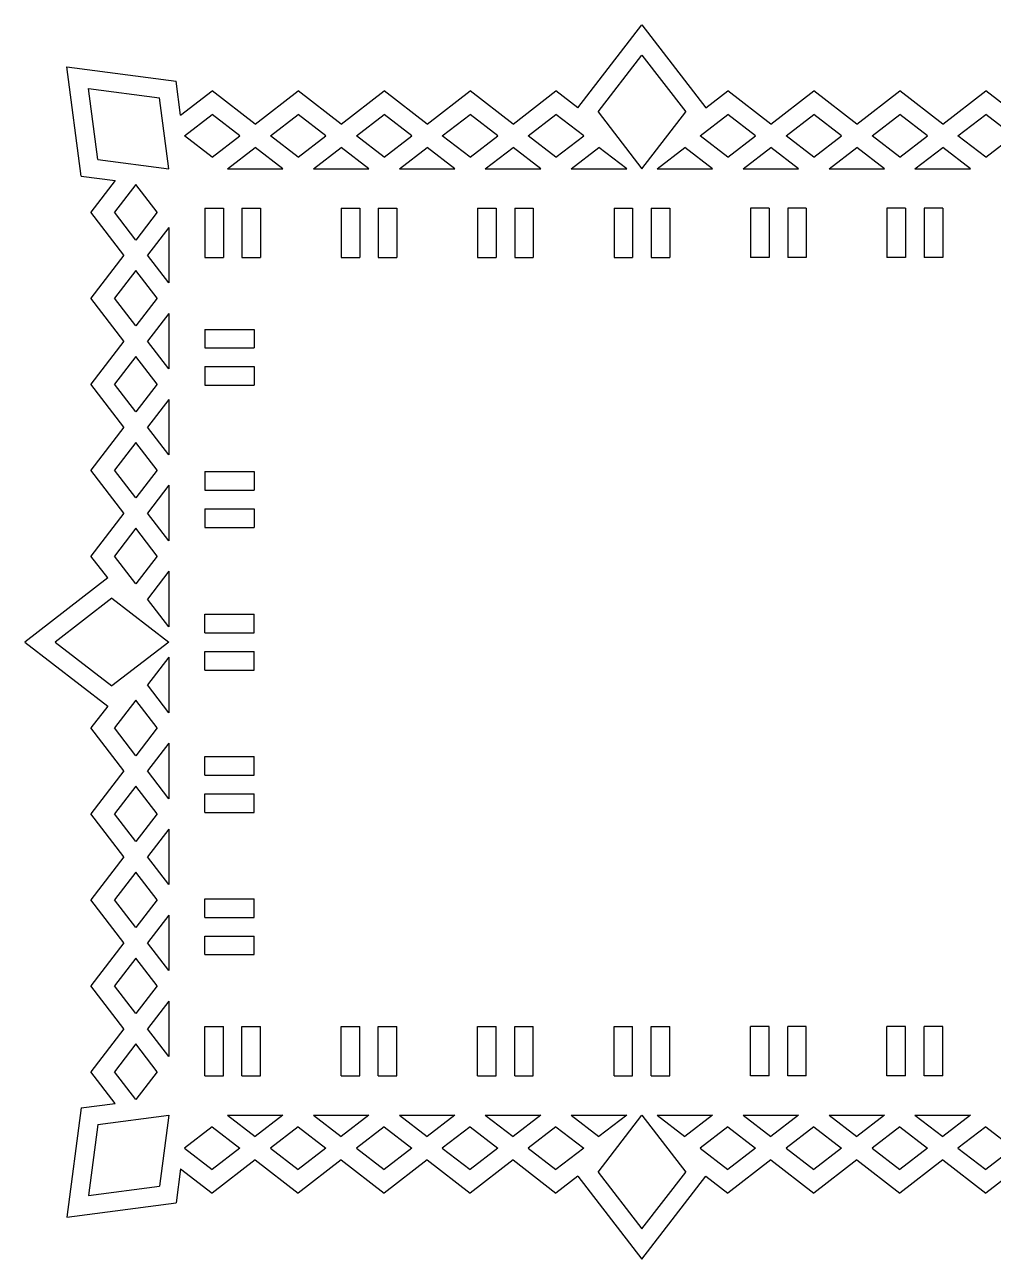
# Model space of a CAD drawing. Extents: x -361 to 216, y -54 to 223.
# Drawn here: x -361.3 to -257.1, y 86.3 to 219.1 of the extents above; entities that cross this region are included whole.
import ezdxf

# ---------------------------------------------------------------- set-up
doc = ezdxf.new("R2010")
doc.units = 0
doc.layers.get('0').update_dxf_attribs({"linetype": 'CONTINUOUS'})

msp = doc.modelspace()

# ---------------------------------------------------------------- linework, layer by layer
for p, q in [((-301.798621, 210.182904), (-294.909209, 219.126736)), ((-294.909209, 219.126736), (-288.019798, 210.182904)), ((-299.621743, 209.731535), (-294.909209, 215.849345)), ((-294.909209, 215.849345), (-290.196676, 209.731535)), ((-355.27237, 202.822268), (-356.798378, 214.583081)), ((-356.798378, 214.583081), (-345.037565, 213.057073)), ((-344.560355, 209.379257), (-345.037565, 213.057073)), ((-353.487232, 204.607406), (-354.480912, 212.265615)), ((-354.480912, 212.265615), (-346.822703, 211.271935)), ((-345.829023, 203.613725), (-346.822703, 211.271935)), ((-344.560355, 209.379257), (-341.156927, 212.000908)), ((-336.532156, 208.438458), (-341.156927, 212.000908)), ((-336.532156, 208.438458), (-331.907384, 212.000908)), ((-327.282612, 208.438458), (-331.907384, 212.000908)), ((-327.282612, 208.438458), (-322.65784, 212.000908)), ((-318.033068, 208.438458), (-322.65784, 212.000908)), ((-318.033068, 208.438458), (-313.408297, 212.000908)), ((-308.783525, 208.438458), (-313.408297, 212.000908)), ((-308.783525, 208.438458), (-304.158753, 212.000908)), ((-301.798621, 210.182904), (-304.158753, 212.000908)), ((-288.019798, 210.182904), (-285.659666, 212.000908)), ((-281.034894, 208.438458), (-285.659666, 212.000908)), ((-281.034894, 208.438458), (-276.410122, 212.000908)), ((-271.785351, 208.438458), (-276.410122, 212.000908)), ((-271.785351, 208.438458), (-267.160579, 212.000908)), ((-262.535807, 208.438458), (-267.160579, 212.000908)), ((-262.535807, 208.438458), (-257.911035, 212.000908)), ((-253.286263, 208.438458), (-257.911035, 212.000908)), ((-344.143004, 207.176176), (-341.156927, 209.476343)), ((-338.170851, 207.176176), (-341.156927, 209.476343)), ((-334.89346, 207.176176), (-331.907384, 209.476343)), ((-328.921307, 207.176176), (-331.907384, 209.476343)), ((-325.643917, 207.176176), (-322.65784, 209.476343)), ((-319.671764, 207.176176), (-322.65784, 209.476343)), ((-316.394373, 207.176176), (-313.408297, 209.476343)), ((-310.42222, 207.176176), (-313.408297, 209.476343)), ((-307.144829, 207.176176), (-304.158753, 209.476343)), ((-301.172677, 207.176176), (-304.158753, 209.476343)), ((-299.621743, 209.731535), (-294.909209, 203.613725)), ((-294.909209, 203.613725), (-290.196676, 209.731535)), ((-288.645742, 207.176176), (-285.659666, 209.476343)), ((-282.67359, 207.176176), (-285.659666, 209.476343)), ((-279.396199, 207.176176), (-276.410122, 209.476343)), ((-273.424046, 207.176176), (-276.410122, 209.476343)), ((-270.146655, 207.176176), (-267.160579, 209.476343)), ((-264.174502, 207.176176), (-267.160579, 209.476343)), ((-260.897112, 207.176176), (-257.911035, 209.476343)), ((-254.924959, 207.176176), (-257.911035, 209.476343)), ((-341.156927, 204.876008), (-344.143004, 207.176176)), ((-341.156927, 204.876008), (-338.170851, 207.176176)), ((-331.907384, 204.876008), (-334.89346, 207.176176)), ((-331.907384, 204.876008), (-328.921307, 207.176176)), ((-322.65784, 204.876008), (-325.643917, 207.176176)), ((-322.65784, 204.876008), (-319.671764, 207.176176)), ((-313.408297, 204.876008), (-316.394373, 207.176176)), ((-313.408297, 204.876008), (-310.42222, 207.176176)), ((-304.158753, 204.876008), (-307.144829, 207.176176)), ((-304.158753, 204.876008), (-301.172677, 207.176176)), ((-285.659666, 204.876008), (-288.645742, 207.176176)), ((-285.659666, 204.876008), (-282.67359, 207.176176)), ((-276.410122, 204.876008), (-279.396199, 207.176176)), ((-276.410122, 204.876008), (-273.424046, 207.176176)), ((-267.160579, 204.876008), (-270.146655, 207.176176)), ((-267.160579, 204.876008), (-264.174502, 207.176176)), ((-257.911035, 204.876008), (-260.897112, 207.176176)), ((-257.911035, 204.876008), (-254.924959, 207.176176)), ((-339.518232, 203.613725), (-336.532156, 205.913893)), ((-333.546079, 203.613725), (-336.532156, 205.913893)), ((-330.268688, 203.613725), (-327.282612, 205.913893)), ((-324.296536, 203.613725), (-327.282612, 205.913893)), ((-321.019145, 203.613725), (-318.033068, 205.913893)), ((-315.046992, 203.613725), (-318.033068, 205.913893)), ((-311.769601, 203.613725), (-308.783525, 205.913893)), ((-305.797448, 203.613725), (-308.783525, 205.913893)), ((-302.520058, 203.613725), (-299.533981, 205.913893)), ((-296.547905, 203.613725), (-299.533981, 205.913893)), ((-293.270514, 203.613725), (-290.284438, 205.913893)), ((-287.298361, 203.613725), (-290.284438, 205.913893)), ((-284.02097, 203.613725), (-281.034894, 205.913893)), ((-278.048818, 203.613725), (-281.034894, 205.913893)), ((-274.771427, 203.613725), (-271.785351, 205.913893)), ((-268.799274, 203.613725), (-271.785351, 205.913893)), ((-265.521883, 203.613725), (-262.535807, 205.913893)), ((-259.549731, 203.613725), (-262.535807, 205.913893)), ((-353.487232, 204.607406), (-345.829023, 203.613725)), ((-339.518232, 203.613725), (-333.546079, 203.613725)), ((-330.268688, 203.613725), (-324.296536, 203.613725)), ((-321.019145, 203.613725), (-315.046992, 203.613725)), ((-311.769601, 203.613725), (-305.797448, 203.613725)), ((-302.520058, 203.613725), (-296.547905, 203.613725)), ((-293.270514, 203.613725), (-287.298361, 203.613725)), ((-284.02097, 203.613725), (-278.048818, 203.613725)), ((-274.771427, 203.613725), (-268.799274, 203.613725)), ((-265.521883, 203.613725), (-259.549731, 203.613725)), ((-355.27237, 202.822268), (-351.594554, 202.345058)), ((-351.594554, 202.345058), (-354.216206, 198.94163)), ((-349.391473, 201.927707), (-351.69164, 198.94163)), ((-347.091305, 198.94163), (-349.391473, 201.927707)), ((-341.961699, 199.37498), (-339.961699, 199.37498)), ((-341.961699, 199.37498), (-341.961699, 194.07498)), ((-339.961699, 199.37498), (-339.961699, 194.07498)), ((-337.961699, 199.37498), (-337.961699, 194.07498)), ((-337.961699, 199.37498), (-335.961699, 199.37498)), ((-335.961699, 199.37498), (-335.961699, 194.07498)), ((-327.283374, 199.37498), (-327.283374, 194.07498)), ((-327.283374, 199.37498), (-325.283374, 199.37498)), ((-325.283374, 199.37498), (-325.283374, 194.07498)), ((-323.283374, 199.37498), (-323.283374, 194.07498)), ((-323.283374, 199.37498), (-321.283374, 199.37498)), ((-321.283374, 199.37498), (-321.283374, 194.07498)), ((-312.599208, 199.37498), (-310.599208, 199.37498)), ((-312.599208, 199.37498), (-312.599208, 194.07498)), ((-310.599208, 199.37498), (-310.599208, 194.07498)), ((-308.599208, 199.37498), (-306.599208, 199.37498)), ((-308.599208, 199.37498), (-308.599208, 194.07498)), ((-306.599208, 199.37498), (-306.599208, 194.07498)), ((-297.915042, 199.37498), (-297.915042, 194.07498)), ((-297.915042, 199.37498), (-295.915042, 199.37498)), ((-295.915042, 199.37498), (-295.915042, 194.07498)), ((-293.915042, 199.37498), (-293.915042, 194.07498)), ((-293.915042, 199.37498), (-291.915042, 199.37498)), ((-291.915042, 199.37498), (-291.915042, 194.07498)), ((-283.219211, 199.37498), (-283.219211, 194.07498)), ((-281.219211, 199.37498), (-283.219211, 199.37498)), ((-281.219211, 199.37498), (-281.219211, 194.07498)), ((-279.219211, 199.37498), (-279.219211, 194.07498)), ((-277.219211, 199.37498), (-279.219211, 199.37498)), ((-277.219211, 199.37498), (-277.219211, 194.07498)), ((-266.535045, 199.37498), (-268.535045, 199.37498)), ((-268.535045, 199.37498), (-268.535045, 194.07498)), ((-266.535045, 199.37498), (-266.535045, 194.07498)), ((-262.535045, 199.37498), (-264.535045, 199.37498)), ((-264.535045, 199.37498), (-264.535045, 194.07498)), ((-262.535045, 199.37498), (-262.535045, 194.07498)), ((-350.653756, 194.316859), (-354.216206, 198.94163)), ((-349.391473, 195.955554), (-351.69164, 198.94163)), ((-347.091305, 198.94163), (-349.391473, 195.955554)), ((-345.829023, 197.302935), (-348.12919, 194.316859)), ((-345.829023, 197.302935), (-345.829023, 191.330782)), ((-350.653756, 194.316859), (-354.216206, 189.692087)), ((-345.829023, 191.330782), (-348.12919, 194.316859)), ((-341.961699, 194.07498), (-339.961699, 194.07498)), ((-337.961699, 194.07498), (-335.961699, 194.07498)), ((-327.283374, 194.07498), (-325.283374, 194.07498)), ((-323.283374, 194.07498), (-321.283374, 194.07498)), ((-312.599208, 194.07498), (-310.599208, 194.07498)), ((-308.599208, 194.07498), (-306.599208, 194.07498)), ((-297.915042, 194.07498), (-295.915042, 194.07498)), ((-293.915042, 194.07498), (-291.915042, 194.07498)), ((-281.219211, 194.07498), (-283.219211, 194.07498)), ((-277.219211, 194.07498), (-279.219211, 194.07498)), ((-266.535045, 194.07498), (-268.535045, 194.07498)), ((-262.535045, 194.07498), (-264.535045, 194.07498)), ((-349.391473, 192.678163), (-351.69164, 189.692087)), ((-347.091305, 189.692087), (-349.391473, 192.678163)), ((-350.653756, 185.067315), (-354.216206, 189.692087)), ((-349.391473, 186.70601), (-351.69164, 189.692087)), ((-347.091305, 189.692087), (-349.391473, 186.70601)), ((-345.829023, 188.053391), (-348.12919, 185.067315)), ((-345.829023, 188.053391), (-345.829023, 182.081239)), ((-341.961699, 186.33388), (-341.961699, 184.33388)), ((-341.961699, 186.33388), (-336.661699, 186.33388)), ((-336.661699, 186.33388), (-336.661699, 184.33388)), ((-350.653756, 185.067315), (-354.216206, 180.442543)), ((-345.829023, 182.081239), (-348.12919, 185.067315)), ((-349.391473, 183.42862), (-351.69164, 180.442543)), ((-347.091305, 180.442543), (-349.391473, 183.42862)), ((-341.961699, 184.33388), (-336.661699, 184.33388)), ((-341.961699, 182.33388), (-341.961699, 180.33388)), ((-341.961699, 182.33388), (-336.661699, 182.33388)), ((-336.661699, 182.33388), (-336.661699, 180.33388)), ((-350.653756, 175.817771), (-354.216206, 180.442543)), ((-349.391473, 177.456467), (-351.69164, 180.442543)), ((-347.091305, 180.442543), (-349.391473, 177.456467)), ((-341.961699, 180.33388), (-336.661699, 180.33388)), ((-345.829023, 178.803848), (-348.12919, 175.817771)), ((-345.829023, 178.803848), (-345.829023, 172.831695)), ((-350.653756, 175.817771), (-354.216206, 171.193)), ((-345.829023, 172.831695), (-348.12919, 175.817771)), ((-349.391473, 174.179076), (-351.69164, 171.193)), ((-347.091305, 171.193), (-349.391473, 174.179076)), ((-350.653756, 166.568228), (-354.216206, 171.193)), ((-349.391473, 168.206923), (-351.69164, 171.193)), ((-347.091305, 171.193), (-349.391473, 168.206923)), ((-341.961699, 171.025555), (-336.661699, 171.025555)), ((-341.961699, 171.025555), (-341.961699, 169.025555)), ((-336.661699, 171.025555), (-336.661699, 169.025555)), ((-345.829023, 169.554304), (-348.12919, 166.568228)), ((-345.829023, 169.554304), (-345.829023, 163.582151)), ((-341.961699, 169.025555), (-336.661699, 169.025555)), ((-350.653756, 166.568228), (-354.216206, 161.943456)), ((-345.829023, 163.582151), (-348.12919, 166.568228)), ((-341.961699, 167.025555), (-336.661699, 167.025555)), ((-341.961699, 167.025555), (-341.961699, 165.025555)), ((-336.661699, 167.025555), (-336.661699, 165.025555)), ((-349.391473, 164.929532), (-351.69164, 161.943456)), ((-347.091305, 161.943456), (-349.391473, 164.929532)), ((-341.961699, 165.025555), (-336.661699, 165.025555)), ((-352.398201, 159.583324), (-354.216206, 161.943456)), ((-349.391473, 158.95738), (-351.69164, 161.943456)), ((-347.091305, 161.943456), (-349.391473, 158.95738)), ((-352.398201, 159.583324), (-361.342033, 152.693912)), ((-345.829023, 160.304761), (-348.12919, 157.318684)), ((-345.829023, 160.304761), (-345.829023, 154.332608)), ((-351.946833, 157.406446), (-358.064643, 152.693912)), ((-351.946833, 157.406446), (-345.829023, 152.693912)), ((-345.829023, 154.332608), (-348.12919, 157.318684)), ((-341.961699, 155.676379), (-336.661699, 155.676379)), ((-341.961699, 153.676379), (-341.961699, 155.676379)), ((-336.661699, 153.676379), (-336.661699, 155.676379)), ((-341.961699, 153.676379), (-336.661699, 153.676379)), ((-361.342033, 152.693912), (-352.398201, 145.804501)), ((-358.064643, 152.693912), (-351.946833, 147.981379)), ((-345.829023, 152.693912), (-351.946833, 147.981379)), ((-341.961699, 149.676379), (-341.961699, 151.676379)), ((-341.961699, 151.676379), (-336.661699, 151.676379)), ((-336.661699, 149.676379), (-336.661699, 151.676379)), ((-345.829023, 151.055217), (-348.12919, 148.069141)), ((-345.829023, 151.055217), (-345.829023, 145.083064)), ((-341.961699, 149.676379), (-336.661699, 149.676379)), ((-345.829023, 145.083064), (-348.12919, 148.069141)), ((-349.391473, 146.430445), (-351.69164, 143.444369)), ((-347.091305, 143.444369), (-349.391473, 146.430445)), ((-352.398201, 145.804501), (-354.216206, 143.444369)), ((-350.653756, 138.819597), (-354.216206, 143.444369)), ((-349.391473, 140.458292), (-351.69164, 143.444369)), ((-347.091305, 143.444369), (-349.391473, 140.458292)), ((-345.829023, 141.805673), (-348.12919, 138.819597)), ((-345.829023, 141.805673), (-345.829023, 135.833521)), ((-341.961699, 138.362213), (-341.961699, 140.362213)), ((-341.961699, 140.362213), (-336.661699, 140.362213)), ((-336.661699, 138.362213), (-336.661699, 140.362213)), ((-350.653756, 138.819597), (-354.216206, 134.194825)), ((-345.829023, 135.833521), (-348.12919, 138.819597)), ((-341.961699, 138.362213), (-336.661699, 138.362213)), ((-349.391473, 137.180902), (-351.69164, 134.194825)), ((-347.091305, 134.194825), (-349.391473, 137.180902)), ((-341.961699, 134.362213), (-341.961699, 136.362213)), ((-341.961699, 136.362213), (-336.661699, 136.362213)), ((-336.661699, 134.362213), (-336.661699, 136.362213)), ((-350.653756, 129.570053), (-354.216206, 134.194825)), ((-349.391473, 131.208749), (-351.69164, 134.194825)), ((-347.091305, 134.194825), (-349.391473, 131.208749)), ((-341.961699, 134.362213), (-336.661699, 134.362213)), ((-345.829023, 132.55613), (-348.12919, 129.570053)), ((-345.829023, 132.55613), (-345.829023, 126.583977)), ((-350.653756, 129.570053), (-354.216206, 124.945282)), ((-345.829023, 126.583977), (-348.12919, 129.570053)), ((-349.391473, 127.931358), (-351.69164, 124.945282)), ((-347.091305, 124.945282), (-349.391473, 127.931358)), ((-350.653756, 120.32051), (-354.216206, 124.945282)), ((-349.391473, 121.959205), (-351.69164, 124.945282)), ((-347.091305, 124.945282), (-349.391473, 121.959205)), ((-341.961699, 123.053888), (-341.961699, 125.053888)), ((-341.961699, 125.053888), (-336.661699, 125.053888)), ((-336.661699, 123.053888), (-336.661699, 125.053888)), ((-345.829023, 123.306586), (-348.12919, 120.32051)), ((-345.829023, 123.306586), (-345.829023, 117.334433)), ((-341.961699, 123.053888), (-336.661699, 123.053888)), ((-341.961699, 119.053888), (-341.961699, 121.053888)), ((-341.961699, 121.053888), (-336.661699, 121.053888)), ((-336.661699, 119.053888), (-336.661699, 121.053888)), ((-350.653756, 120.32051), (-354.216206, 115.695738)), ((-345.829023, 117.334433), (-348.12919, 120.32051)), ((-349.391473, 118.681814), (-351.69164, 115.695738)), ((-347.091305, 115.695738), (-349.391473, 118.681814)), ((-341.961699, 119.053888), (-336.661699, 119.053888)), ((-350.653756, 111.070966), (-354.216206, 115.695738)), ((-349.391473, 112.709662), (-351.69164, 115.695738)), ((-347.091305, 115.695738), (-349.391473, 112.709662)), ((-345.829023, 114.057043), (-348.12919, 111.070966)), ((-345.829023, 114.057043), (-345.829023, 108.08489)), ((-350.653756, 111.070966), (-354.216206, 106.446195)), ((-345.829023, 108.08489), (-348.12919, 111.070966)), ((-341.961699, 106.012784), (-341.961699, 111.312784)), ((-341.961699, 111.312784), (-339.961699, 111.312784)), ((-339.961699, 106.012784), (-339.961699, 111.312784)), ((-337.961699, 106.012784), (-337.961699, 111.312784)), ((-337.961699, 111.312784), (-335.961699, 111.312784)), ((-335.961699, 106.012784), (-335.961699, 111.312784)), ((-327.283374, 106.012784), (-327.283374, 111.312784)), ((-327.283374, 111.312784), (-325.283374, 111.312784)), ((-325.283374, 106.012784), (-325.283374, 111.312784)), ((-323.283374, 106.012784), (-323.283374, 111.312784)), ((-323.283374, 111.312784), (-321.283374, 111.312784)), ((-321.283374, 106.012784), (-321.283374, 111.312784)), ((-312.599208, 106.012784), (-312.599208, 111.312784)), ((-312.599208, 111.312784), (-310.599208, 111.312784)), ((-310.599208, 106.012784), (-310.599208, 111.312784)), ((-308.599208, 106.012784), (-308.599208, 111.312784)), ((-308.599208, 111.312784), (-306.599208, 111.312784)), ((-306.599208, 106.012784), (-306.599208, 111.312784)), ((-297.915042, 106.012784), (-297.915042, 111.312784)), ((-297.915042, 111.312784), (-295.915042, 111.312784)), ((-295.915042, 106.012784), (-295.915042, 111.312784)), ((-293.915042, 106.012784), (-293.915042, 111.312784)), ((-293.915042, 111.312784), (-291.915042, 111.312784)), ((-291.915042, 106.012784), (-291.915042, 111.312784)), ((-283.219211, 106.012784), (-283.219211, 111.312784)), ((-281.219211, 111.312784), (-283.219211, 111.312784)), ((-281.219211, 106.012784), (-281.219211, 111.312784)), ((-279.219211, 106.012784), (-279.219211, 111.312784)), ((-277.219211, 111.312784), (-279.219211, 111.312784)), ((-277.219211, 106.012784), (-277.219211, 111.312784)), ((-268.535045, 106.012784), (-268.535045, 111.312784)), ((-266.535045, 111.312784), (-268.535045, 111.312784)), ((-266.535045, 106.012784), (-266.535045, 111.312784)), ((-264.535045, 106.012784), (-264.535045, 111.312784)), ((-262.535045, 111.312784), (-264.535045, 111.312784)), ((-262.535045, 106.012784), (-262.535045, 111.312784)), ((-349.391473, 109.432271), (-351.69164, 106.446195)), ((-347.091305, 106.446195), (-349.391473, 109.432271)), ((-351.594554, 103.042767), (-354.216206, 106.446195)), ((-349.391473, 103.460118), (-351.69164, 106.446195)), ((-347.091305, 106.446195), (-349.391473, 103.460118)), ((-341.961699, 106.012784), (-339.961699, 106.012784)), ((-337.961699, 106.012784), (-335.961699, 106.012784)), ((-327.283374, 106.012784), (-325.283374, 106.012784)), ((-323.283374, 106.012784), (-321.283374, 106.012784)), ((-312.599208, 106.012784), (-310.599208, 106.012784)), ((-308.599208, 106.012784), (-306.599208, 106.012784)), ((-297.915042, 106.012784), (-295.915042, 106.012784)), ((-293.915042, 106.012784), (-291.915042, 106.012784)), ((-281.219211, 106.012784), (-283.219211, 106.012784)), ((-277.219211, 106.012784), (-279.219211, 106.012784)), ((-266.535045, 106.012784), (-268.535045, 106.012784)), ((-262.535045, 106.012784), (-264.535045, 106.012784)), ((-355.27237, 102.565557), (-356.798378, 90.804744)), ((-355.27237, 102.565557), (-351.594554, 103.042767)), ((-353.487232, 100.780419), (-345.829023, 101.774099)), ((-345.829023, 101.774099), (-346.822703, 94.11589)), ((-339.518232, 101.774099), (-333.546079, 101.774099)), ((-339.518232, 101.774099), (-336.532156, 99.473932)), ((-333.546079, 101.774099), (-336.532156, 99.473932)), ((-330.268688, 101.774099), (-324.296536, 101.774099)), ((-330.268688, 101.774099), (-327.282612, 99.473932)), ((-324.296536, 101.774099), (-327.282612, 99.473932)), ((-321.019145, 101.774099), (-318.033068, 99.473932)), ((-321.019145, 101.774099), (-315.046992, 101.774099)), ((-315.046992, 101.774099), (-318.033068, 99.473932)), ((-311.769601, 101.774099), (-305.797448, 101.774099)), ((-311.769601, 101.774099), (-308.783525, 99.473932)), ((-305.797448, 101.774099), (-308.783525, 99.473932)), ((-302.520058, 101.774099), (-296.547905, 101.774099)), ((-302.520058, 101.774099), (-299.533981, 99.473932)), ((-299.621743, 95.656289), (-294.909209, 101.774099)), ((-296.547905, 101.774099), (-299.533981, 99.473932)), ((-294.909209, 101.774099), (-290.196676, 95.656289)), ((-293.270514, 101.774099), (-290.284438, 99.473932)), ((-293.270514, 101.774099), (-287.298361, 101.774099)), ((-287.298361, 101.774099), (-290.284438, 99.473932)), ((-284.02097, 101.774099), (-278.048818, 101.774099)), ((-284.02097, 101.774099), (-281.034894, 99.473932)), ((-278.048818, 101.774099), (-281.034894, 99.473932)), ((-274.771427, 101.774099), (-268.799274, 101.774099)), ((-274.771427, 101.774099), (-271.785351, 99.473932)), ((-268.799274, 101.774099), (-271.785351, 99.473932)), ((-265.521883, 101.774099), (-259.549731, 101.774099)), ((-265.521883, 101.774099), (-262.535807, 99.473932)), ((-259.549731, 101.774099), (-262.535807, 99.473932)), ((-353.487232, 100.780419), (-354.480912, 93.12221)), ((-341.156927, 100.511816), (-344.143004, 98.211649)), ((-341.156927, 100.511816), (-338.170851, 98.211649)), ((-331.907384, 100.511816), (-334.89346, 98.211649)), ((-331.907384, 100.511816), (-328.921307, 98.211649)), ((-322.65784, 100.511816), (-325.643917, 98.211649)), ((-322.65784, 100.511816), (-319.671764, 98.211649)), ((-313.408297, 100.511816), (-316.394373, 98.211649)), ((-313.408297, 100.511816), (-310.42222, 98.211649)), ((-304.158753, 100.511816), (-307.144829, 98.211649)), ((-304.158753, 100.511816), (-301.172677, 98.211649)), ((-285.659666, 100.511816), (-288.645742, 98.211649)), ((-285.659666, 100.511816), (-282.67359, 98.211649)), ((-276.410122, 100.511816), (-279.396199, 98.211649)), ((-276.410122, 100.511816), (-273.424046, 98.211649)), ((-267.160579, 100.511816), (-270.146655, 98.211649)), ((-267.160579, 100.511816), (-264.174502, 98.211649)), ((-257.911035, 100.511816), (-260.897112, 98.211649)), ((-257.911035, 100.511816), (-254.924959, 98.211649)), ((-344.143004, 98.211649), (-341.156927, 95.911482)), ((-338.170851, 98.211649), (-341.156927, 95.911482)), ((-334.89346, 98.211649), (-331.907384, 95.911482)), ((-328.921307, 98.211649), (-331.907384, 95.911482)), ((-325.643917, 98.211649), (-322.65784, 95.911482)), ((-319.671764, 98.211649), (-322.65784, 95.911482)), ((-316.394373, 98.211649), (-313.408297, 95.911482)), ((-310.42222, 98.211649), (-313.408297, 95.911482)), ((-307.144829, 98.211649), (-304.158753, 95.911482)), ((-301.172677, 98.211649), (-304.158753, 95.911482)), ((-288.645742, 98.211649), (-285.659666, 95.911482)), ((-282.67359, 98.211649), (-285.659666, 95.911482)), ((-279.396199, 98.211649), (-276.410122, 95.911482)), ((-273.424046, 98.211649), (-276.410122, 95.911482)), ((-270.146655, 98.211649), (-267.160579, 95.911482)), ((-264.174502, 98.211649), (-267.160579, 95.911482)), ((-260.897112, 98.211649), (-257.911035, 95.911482)), ((-254.924959, 98.211649), (-257.911035, 95.911482)), ((-344.560355, 96.008568), (-345.037565, 92.330752)), ((-344.560355, 96.008568), (-341.156927, 93.386916)), ((-336.532156, 96.949366), (-341.156927, 93.386916)), ((-336.532156, 96.949366), (-331.907384, 93.386916)), ((-327.282612, 96.949366), (-331.907384, 93.386916)), ((-327.282612, 96.949366), (-322.65784, 93.386916)), ((-318.033068, 96.949366), (-322.65784, 93.386916)), ((-318.033068, 96.949366), (-313.408297, 93.386916)), ((-308.783525, 96.949366), (-313.408297, 93.386916)), ((-308.783525, 96.949366), (-304.158753, 93.386916)), ((-281.034894, 96.949366), (-285.659666, 93.386916)), ((-281.034894, 96.949366), (-276.410122, 93.386916)), ((-271.785351, 96.949366), (-276.410122, 93.386916)), ((-271.785351, 96.949366), (-267.160579, 93.386916)), ((-262.535807, 96.949366), (-267.160579, 93.386916)), ((-262.535807, 96.949366), (-257.911035, 93.386916)), ((-253.286263, 96.949366), (-257.911035, 93.386916)), ((-301.798621, 95.20492), (-304.158753, 93.386916)), ((-301.798621, 95.20492), (-294.909209, 86.261089)), ((-299.621743, 95.656289), (-294.909209, 89.538479)), ((-294.909209, 89.538479), (-290.196676, 95.656289)), ((-294.909209, 86.261089), (-288.019798, 95.20492)), ((-288.019798, 95.20492), (-285.659666, 93.386916)), ((-354.480912, 93.12221), (-346.822703, 94.11589)), ((-356.798378, 90.804744), (-345.037565, 92.330752))]:
    msp.add_line(p, q)

doc.saveas('drawing.dxf')
